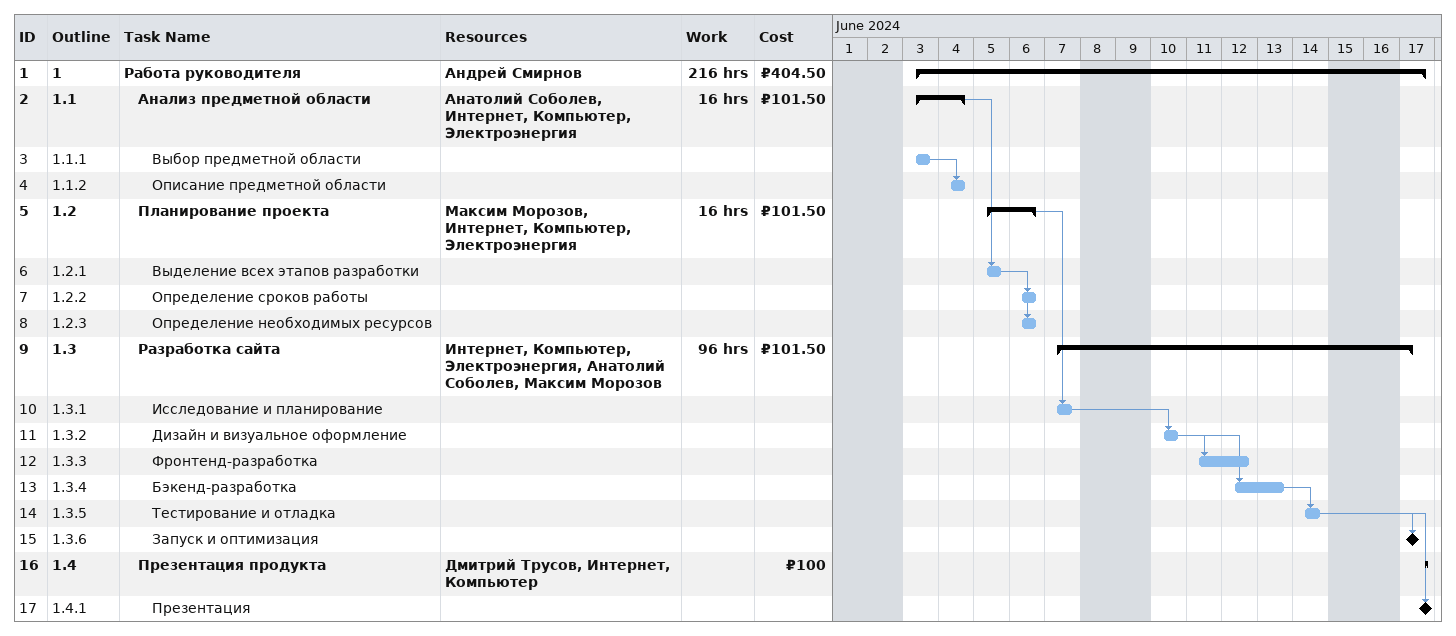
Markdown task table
| ID | WBS | Task | Start | Finish | Predecessors | Resources | Work (h) | Cost (₽) |
|---|---|---|---|---|---|---|---|---|
| 1 | 1 | **Работа руководителя** | 2024-06-03 | 2024-06-17 |  | Андрей Смирнов | 216 | 404.50 |
| 2 | 1.1 | **Анализ предметной области** | 2024-06-03 | 2024-06-04 |  | Анатолий Соболев, Интернет, Компьютер, Электроэнергия | 16 | 101.50 |
| 3 | 1.1.1 | Выбор предметной области | 2024-06-03 | 2024-06-03 |  |  |  |  |
| 4 | 1.1.2 | Описание предметной области | 2024-06-04 | 2024-06-04 | 3 |  |  |  |
| 5 | 1.2 | **Планирование проекта** | 2024-06-05 | 2024-06-06 |  | Максим Морозов, Интернет, Компьютер, Электроэнергия | 16 | 101.50 |
| 6 | 1.2.1 | Выделение всех этапов разработки | 2024-06-05 | 2024-06-05 | 2 |  |  |  |
| 7 | 1.2.2 | Определение сроков работы | 2024-06-06 | 2024-06-06 | 6 |  |  |  |
| 8 | 1.2.3 | Определение необходимых ресурсов | 2024-06-06 | 2024-06-06 | 6 |  |  |  |
| 9 | 1.3 | **Разработка сайта** | 2024-06-07 | 2024-06-17 |  | Интернет, Компьютер, Электроэнергия, Анатолий Соболев, Максим Морозов | 96 | 101.50 |
| 10 | 1.3.1 | Исследование и планирование | 2024-06-07 | 2024-06-07 | 5 |  |  |  |
| 11 | 1.3.2 | Дизайн и визуальное оформление | 2024-06-10 | 2024-06-10 | 10 |  |  |  |
| 12 | 1.3.3 | Фронтенд-разработка | 2024-06-11 | 2024-06-12 | 11 |  |  |  |
| 13 | 1.3.4 | Бэкенд-разработка | 2024-06-12 | 2024-06-13 | 11 |  |  |  |
| 14 | 1.3.5 | Тестирование и отладка | 2024-06-14 | 2024-06-14 | 13 |  |  |  |
| 15 | 1.3.6 | Запуск и оптимизация (milestone) | 2024-06-17 | 2024-06-17 | 14 |  |  |  |
| 16 | 1.4 | **Презентация продукта** | 2024-06-17 | 2024-06-17 |  | Дмитрий Трусов, Интернет, Компьютер |  | 100 |
| 17 | 1.4.1 | Презентация (milestone) | 2024-06-17 | 2024-06-17 | 14 |  |  |  |
